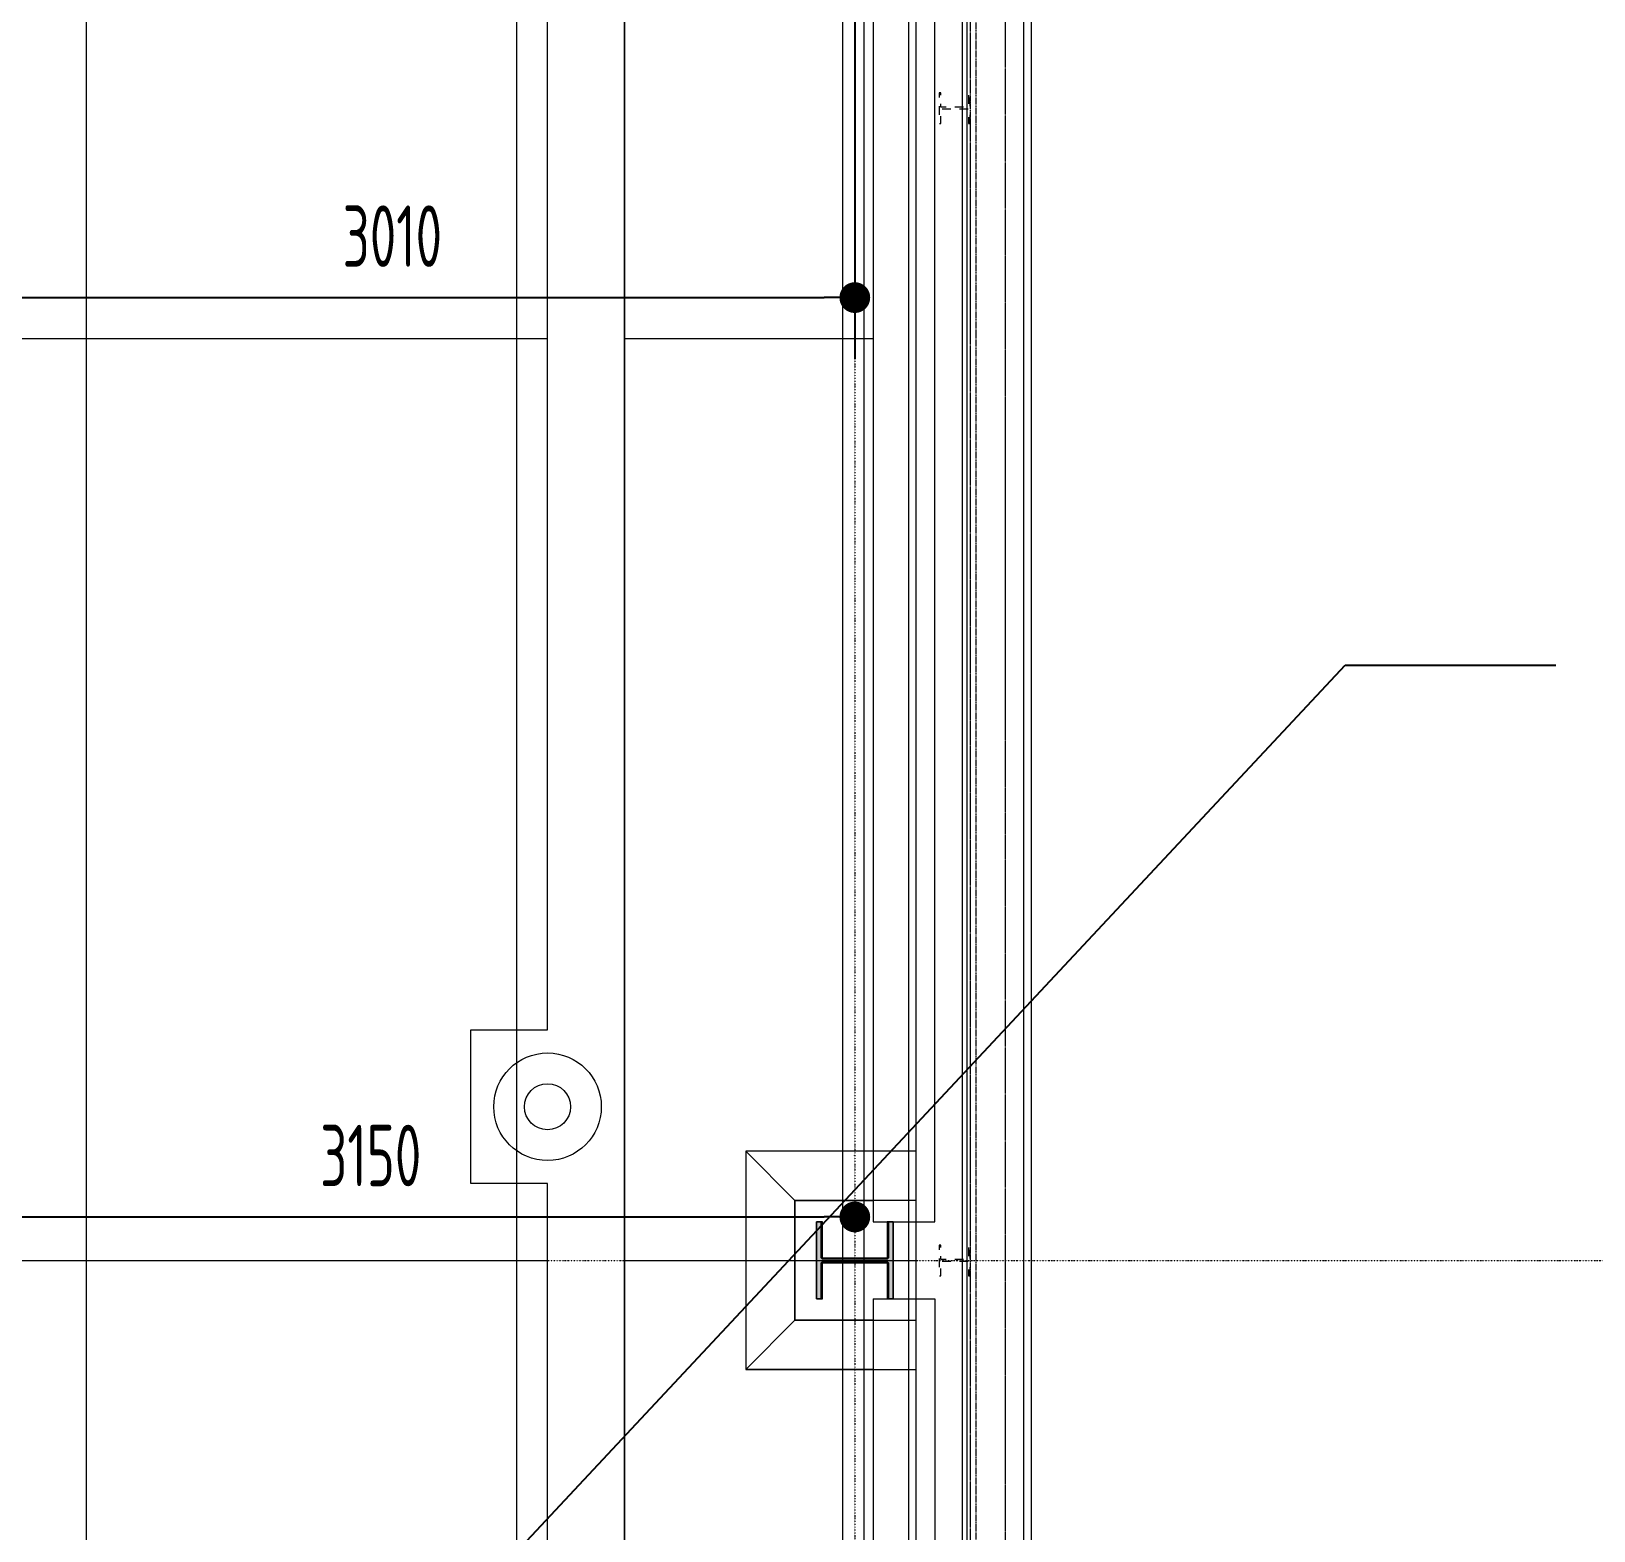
# Model space of a CAD drawing. Extents: x -32000 to 416743, y -254124 to 144214.
# Drawn here: x 258920 to 264005, y 74120 to 79000 of the extents above; entities that cross this region are included whole.
import ezdxf

# ---------------------------------------------------------------- set-up
doc = ezdxf.new("R2010")
doc.units = 0
doc.header["$LTSCALE"] = 10
for name, pattern in [('H12PL4$0$JJP_三點線', [0.9, 0.3, -0.15, 0, -0.15, 0, -0.15, 0, -0.15]), ('H12PL4$0$TAI_虛線', [5.644, 2.822, -2.822]), ('XFM7P40ICA$0$H12PL4$0$CENTERK1', [0.0983, 0.0833, -0.005, 0.005, -0.005]), ('XFM7P40ICA$0$H12PL4$0$JJP_三點線', [0.9, 0.3, -0.15, 0, -0.15, 0, -0.15, 0, -0.15]), ('XFM7P40ICA$0$H12PL4$0$JJP_虛線(退縮線、投影線、地下室範圍、非屬本工程、圖面分區)', [0.45, 0.3, -0.15]), ('XFM7P40ICA$0$H12PL4$0$TAI_虛線', [5.644, 2.822, -2.822])]:
    doc.linetypes.add(name, pattern=pattern)
for name, color, linetype in [('H12PL4$0$A-WALL-EX', 252, 'Continuous'), ('H12PL4$0$S-COL', 252, 'Continuous'), ('H12PL4$0$S-GRID', 252, 'Continuous'), ('H12PL4$0$S-SLAB-SHOW', 252, 'Continuous'), ('XFM1P40$0$$0$M-PIPE-TEXT-ARROR', 250, 'Continuous'), ('XFM1P40$0$E-CBL-DIM', 250, 'Continuous'), ('XFM7P40ICA$0$H12PL4$0$A-WALL-EX', 252, 'Continuous'), ('XFM7P40ICA$0$H12PL4$0$Hattch', 252, 'Continuous'), ('XFM7P40ICA$0$H12PL4$0$L40_19_DRAN', 252, 'Continuous'), ('XFM7P40ICA$0$H12PL4$0$L40_19_MEJI', 252, 'Continuous'), ('XFM7P40ICA$0$H12PL4$0$L40_19_STEEL2', 252, 'Continuous'), ('XFM7P40ICA$0$H12PL4$0$L40_19_SUGATA2', 252, 'Continuous'), ('XFM7P40ICA$0$H12PL4$0$L40_19_SUGATA3', 252, 'Continuous'), ('XFM7P40ICA$0$H12PL4$0$S-COL', 252, 'Continuous'), ('XFM7P40ICA$0$H12PL4$0$S-GRID', 252, 'Continuous')]:
    doc.layers.add(name, color=color, linetype=linetype)
doc.styles.add('XFM1P40$0$$0$aa-txt', font='isocp.shx', dxfattribs={"bigfont": 'chineset.shx'})
doc.styles.add('XFM1P40$0$dim-txt', font='isocp.shx', dxfattribs={"width": 0.7, "bigfont": 'chineset.shx'})
doc.dimstyles.new('XFM1P40$0$$0$adim-200', dxfattribs={"dimscale": 200, "dimtxt": 0.3, "dimasz": 2.5, "dimexe": 0.1, "dimexo": 0.5, "dimgap": 0.15, "dimtad": 0, "dimdec": 4, "dimzin": 3, "dimdsep": 46, "dimtxsty": 'XFM1P40$0$$0$aa-txt', "dimcen": 2.5, "dimclrd": 256, "dimclre": 256, "dimclrt": 256, "dimadec": 0, "dimazin": 0, "dimtfac": 1, "dimtdec": 4, "dimtmove": 0, "dimatfit": 3, "dimfxl": 1, "dimtolj": 1, "dimtzin": 0, "dimarcsym": 0})
doc.dimstyles.new('XFM1P40$0$2000-dim', dxfattribs={"dimscale": 2000, "dimtxt": 0.1, "dimasz": 0.05, "dimexe": 0.1, "dimexo": 0.1, "dimgap": 0.05, "dimtad": 1, "dimdec": 0, "dimrnd": 5, "dimtxsty": 'XFM1P40$0$dim-txt', "dimblk": 'XFM1P40$0$_Dot', "dimcen": 2, "dimclrd": 256, "dimclre": 256, "dimclrt": 256, "dimadec": 0, "dimazin": 0, "dimtfac": 1, "dimtdec": 0, "dimtix": 1, "dimtmove": 2, "dimatfit": 3, "dimldrblk": 'XFM1P40$0$_Oblique', "dimfxl": 1, "dimtvp": 1, "dimarcsym": 0})

# ---------------------------------------------------------------- blocks, each defined once
blk = doc.blocks.new('H12PL4')
at = {"layer": 'H12PL4$0$A-WALL-EX', "lineweight": 0}
blk.add_line((261800, 30500), (261800, 89960), dxfattribs=at)
at = {"layer": 'H12PL4$0$A-WALL-EX', "lineweight": 0, "flags": 128}
for points in [[(262150, 30500), (262150, 90550)], [(262150, 30500), (262150, 90550)], [(261965, 90365), (261965, 30500)], [(261950, 30500), (261950, 90350)], [(261775, 90175), (261775, 30500)], [(262175, 30500), (262175, 90175)], [(261560, 89960), (261560, 30500)]]:
    blk.add_lwpolyline(points, dxfattribs=at)
at = {"layer": 'H12PL4$0$S-COL', "linetype": 'H12PL4$0$TAI_虛線', "lineweight": 0, "flags": 128}
for points in [[(261975, 78700), (261975, 78800), (261970, 78800), (261970, 78752.5), (261880, 78752.5), (261880, 78800), (261875, 78800), (261875, 78700), (261880, 78700), (261880, 78747.5), (261970, 78747.5), (261970, 78700)], [(261975, 74950), (261975, 75050), (261970, 75050), (261970, 75002.5), (261880, 75002.5), (261880, 75050), (261875, 75050), (261875, 74950), (261880, 74950), (261880, 74997.5), (261970, 74997.5), (261970, 74950)]]:
    blk.add_lwpolyline(points, close=True, dxfattribs=at)
at = {"layer": 'H12PL4$0$S-COL', "lineweight": 0, "flags": 128}
for points in [[(261245, 75355), (261245, 74645)], [(261245, 75355), (261405, 75195)], [(261800, 75355), (261245, 75355)], [(261800, 74645), (261800, 74805), (261800, 75195), (261800, 75355)], [(261405, 75195), (261405, 74805)], [(261800, 75195), (261405, 75195)], [(261245, 74645), (261405, 74805)], [(261405, 74805), (261800, 74805)], [(261245, 74645), (261800, 74645)]]:
    blk.add_lwpolyline(points, dxfattribs=at)
blk.add_lwpolyline([(261725, 74875), (261725, 75125), (261705, 75125), (261705, 75007.5), (261495, 75007.5), (261495, 75125), (261475, 75125), (261475, 74875), (261495, 74875), (261495, 74992.5), (261705, 74992.5), (261705, 74875)], close=True, dxfattribs=at)
at = {"layer": 'H12PL4$0$S-GRID', "linetype": 'H12PL4$0$JJP_三點線', "lineweight": 0}
for p, q in [((261600, 128250), (261600, -28000)), ((-29000, 75000), (289600, 75000))]:
    blk.add_line(p, q, dxfattribs=at)
at = {"layer": 'H12PL4$0$S-SLAB-SHOW', "lineweight": 0}
for p, q in [((260500, 30500), (260500, 89560)), ((260850, 30500), (260850, 89560)), ((261630, 30500), (261630, 89560))]:
    blk.add_line(p, q, dxfattribs=at)
at = {"layer": 'H12PL4$0$S-SLAB-SHOW', "lineweight": 0, "flags": 128}
blk.add_lwpolyline([(261800, 30500), (261800, 89560)], dxfattribs=at)
blk = doc.blocks.new('XFM1P40$0$_Dot')
at = {"color": 0, "linetype": 'ByBlock', "lineweight": -2}
blk.add_line((-0.5, 0), (-1, 0), dxfattribs=at)
at = {"color": 0, "linetype": 'ByBlock', "const_width": 0.5}
blk.add_lwpolyline([(-0.25, 0, 1), (0.25, 0, 1)], format="xyb", close=True, dxfattribs=at)
blk = doc.blocks.new('*D285')
at = {"layer": 'DEFPOINTS', "color": 0, "transparency": 16777216}
for p in [(261600, 79805), (261600, 78133.2), (258590, 77639.6, 0)]:
    blk.add_point(p, dxfattribs=at)
at = {"layer": 'XFM1P40$0$E-CBL-DIM', "lineweight": -2}
for p, q in [((261600, 79605), (261600, 77933.2)), ((258590, 77839.6), (258590, 78333.2)), ((258690, 78133.2), (261500, 78133.2))]:
    blk.add_line(p, q, dxfattribs=at)
at = {"layer": 'XFM1P40$0$E-CBL-DIM', "lineweight": -2, "xscale": 100, "yscale": 100, "zscale": 100, "rotation": 180}
blk.add_blockref('XFM1P40$0$_Dot', (258590, 78133.2), dxfattribs=at)
at = {"layer": 'XFM1P40$0$E-CBL-DIM', "lineweight": -2, "xscale": 100, "yscale": 100, "zscale": 100}
blk.add_blockref('XFM1P40$0$_Dot', (261600, 78133.2), dxfattribs=at)
at = {"layer": 'XFM1P40$0$E-CBL-DIM', "insert": (260095, 78333.2), "char_height": 200, "attachment_point": 5, "style": 'XFM1P40$0$dim-txt'}
blk.add_mtext('3010', dxfattribs=at)
blk = doc.blocks.new('XFM1P40$0$_Oblique')
at = {"color": 0, "linetype": 'ByBlock', "lineweight": -2}
blk.add_line((-0.5, -0.5), (0.5, 0.5), dxfattribs=at)
blk = doc.blocks.new('*D292')
at = {"layer": 'DEFPOINTS', "color": 0, "transparency": 16777216}
for p in [(258449.4, 75140.6, 0), (261600, 75141.3), (261600, 75140.6)]:
    blk.add_point(p, dxfattribs=at)
at = {"layer": 'XFM1P40$0$E-CBL-DIM', "lineweight": -2}
for p, q in [((258449.4, 75340.6), (258449.4, 75341.3)), ((261600, 75340.6), (261600, 75341.3)), ((258549.4, 75141.3), (261500, 75141.3))]:
    blk.add_line(p, q, dxfattribs=at)
at = {"layer": 'XFM1P40$0$E-CBL-DIM', "lineweight": -2, "xscale": 100, "yscale": 100, "zscale": 100, "rotation": 180}
blk.add_blockref('XFM1P40$0$_Dot', (258449.4, 75141.3), dxfattribs=at)
at = {"layer": 'XFM1P40$0$E-CBL-DIM', "lineweight": -2, "xscale": 100, "yscale": 100, "zscale": 100}
blk.add_blockref('XFM1P40$0$_Dot', (261600, 75141.3), dxfattribs=at)
at = {"layer": 'XFM1P40$0$E-CBL-DIM', "insert": (260024.7, 75341.3), "char_height": 200, "attachment_point": 5, "style": 'XFM1P40$0$dim-txt'}
blk.add_mtext('3150', dxfattribs=at)
blk = doc.blocks.new('XFM7P40ICA$0$H12PL4')
at = {"layer": 'XFM7P40ICA$0$H12PL4$0$Hattch', "linetype": 'Continuous', "lineweight": 0}
blk.add_hatch(color=256, dxfattribs=at).paths.add_polyline_path([(261725, 74875), (261725, 75125), (261705, 75125), (261705, 75007.5), (261495, 75007.5), (261495, 75125), (261475, 75125), (261475, 74875), (261495, 74875), (261495, 74992.5), (261705, 74992.5), (261705, 74875)])
at = {"layer": 'XFM7P40ICA$0$H12PL4$0$A-WALL-EX', "linetype": 'XFM7P40ICA$0$H12PL4$0$JJP_虛線(退縮線、投影線、地下室範圍、非屬本工程、圖面分區)', "lineweight": 0}
blk.add_line((261995, 30500), (261995, 90375), dxfattribs=at)
at = {"layer": 'XFM7P40ICA$0$H12PL4$0$A-WALL-EX', "lineweight": 0}
for p, q in [((261800, 30500), (261800, 89960)), ((260500, 30500), (260500, 89560)), ((260850, 30500), (260850, 89560)), ((261630, 30500), (261630, 89560))]:
    blk.add_line(p, q, dxfattribs=at)
at = {"layer": 'XFM7P40ICA$0$H12PL4$0$A-WALL-EX', "lineweight": 0, "flags": 128}
for points in [[(262150, 30500), (262150, 90550)], [(261965, 90365), (261965, 30500)], [(261950, 30500), (261950, 90350)], [(261775, 90175), (261775, 30500)], [(262175, 30500), (262175, 90175)], [(261560, 89960), (261560, 30500)], [(261800, 30500), (261800, 89560)]]:
    blk.add_lwpolyline(points, dxfattribs=at)
at = {"layer": 'XFM7P40ICA$0$H12PL4$0$A-WALL-EX', "linetype": 'XFM7P40ICA$0$H12PL4$0$JJP_虛線(退縮線、投影線、地下室範圍、非屬本工程、圖面分區)', "lineweight": 0, "flags": 128}
for points in [[(262090, 30500), (262090, 90490)], [(261975, 82450), (261975, 78800)], [(261975, 78700), (261975, 75050)], [(261975, 74950), (261975, 71300)]]:
    blk.add_lwpolyline(points, dxfattribs=at)
at = {"layer": 'XFM7P40ICA$0$H12PL4$0$L40_19_DRAN', "lineweight": 0}
for radius in [175, 75]:
    blk.add_circle((260600, 75500), radius, dxfattribs=at)
at = {"layer": 'XFM7P40ICA$0$H12PL4$0$L40_19_MEJI', "lineweight": 0}
for p, q in [((259100, 32450), (259100, 90200)), ((251200, 78000), (260600, 78000)), ((260850, 78000), (261660, 78000)), ((252850, 75000), (260600, 75000)), ((260850, 75000), (261800, 75000))]:
    blk.add_line(p, q, dxfattribs=at)
at = {"layer": 'XFM7P40ICA$0$H12PL4$0$L40_19_MEJI', "lineweight": 0, "flags": 128}
blk.add_lwpolyline([(260600, 30980), (260600, 32750), (260350, 32750), (260350, 33250), (260600, 33250), (260600, 45250), (260350, 45250), (260350, 45750), (260600, 45750), (260600, 60250), (260350, 60250), (260350, 60750), (260600, 60750), (260600, 75250), (260350, 75250), (260350, 75750), (260600, 75750), (260600, 89250), (260350, 89250), (260350, 89750), (260850, 89750), (260850, 30980)], close=True, dxfattribs=at)
at = {"layer": 'XFM7P40ICA$0$H12PL4$0$L40_19_STEEL2', "lineweight": 0, "flags": 128}
blk.add_lwpolyline([(261725, 75125), (261725, 74875), (261711, 74875), (261711, 74987.5, 0.414214), (261703, 74995.5), (261497, 74995.5, 0.414214), (261489, 74987.5), (261489, 74875), (261475, 74875), (261475, 75125), (261489, 75125), (261489, 75012.5, 0.414214), (261497, 75004.5), (261703, 75004.5, 0.414214), (261711, 75012.5), (261711, 75125)], format="xyb", close=True, dxfattribs=at)
at = {"layer": 'XFM7P40ICA$0$H12PL4$0$L40_19_SUGATA2', "lineweight": 0}
blk.add_line((262175, 30485.5), (262175, 90575), dxfattribs=at)
at = {"layer": 'XFM7P40ICA$0$H12PL4$0$L40_19_SUGATA3', "lineweight": 0}
for p, q in [((261660, 82375), (261660, 75125)), ((261405, 75195), (261245, 75355)), ((261660, 75355), (261245, 75355)), ((261245, 75355), (261245, 74645)), ((261660, 75125), (261860, 75125)), ((261660, 74875), (261860, 74875)), ((261660, 74875), (261660, 67625)), ((261860, 74875), (261860, 67625)), ((261405, 74805), (261245, 74645)), ((261660, 74645), (261245, 74645))]:
    blk.add_line(p, q, dxfattribs=at)
at = {"layer": 'XFM7P40ICA$0$H12PL4$0$L40_19_SUGATA3', "linetype": 'XFM7P40ICA$0$H12PL4$0$CENTERK1', "lineweight": 0, "flags": 128}
for points in [[(262090, 30600), (262090, 90490), (249160, 90490), (249160, 90090), (244150, 90090), (244150, 89975), (249275, 89975)], [(261975, 90375), (261975, 30600)]]:
    blk.add_lwpolyline(points, dxfattribs=at)
at = {"layer": 'XFM7P40ICA$0$H12PL4$0$L40_19_SUGATA3', "lineweight": 0, "flags": 128}
for points in [[(261860, 75125), (261860, 82375)], [(261660, 74805), (261405, 74805), (261405, 75195), (261660, 75195)]]:
    blk.add_lwpolyline(points, dxfattribs=at)
at = {"layer": 'XFM7P40ICA$0$H12PL4$0$S-COL', "linetype": 'XFM7P40ICA$0$H12PL4$0$TAI_虛線', "lineweight": 0, "flags": 128}
for points in [[(261975, 78700), (261975, 78800), (261970, 78800), (261970, 78752.5), (261880, 78752.5), (261880, 78800), (261875, 78800), (261875, 78700), (261880, 78700), (261880, 78747.5), (261970, 78747.5), (261970, 78700)], [(261975, 74950), (261975, 75050), (261970, 75050), (261970, 75002.5), (261880, 75002.5), (261880, 75050), (261875, 75050), (261875, 74950), (261880, 74950), (261880, 74997.5), (261970, 74997.5), (261970, 74950)]]:
    blk.add_lwpolyline(points, close=True, dxfattribs=at)
at = {"layer": 'XFM7P40ICA$0$H12PL4$0$S-COL', "lineweight": 0, "flags": 128}
for points in [[(261245, 75355), (261245, 74645)], [(261245, 75355), (261405, 75195)], [(261800, 75355), (261245, 75355)], [(261800, 74645), (261800, 74805), (261800, 75195), (261800, 75355)], [(261405, 75195), (261405, 74805)], [(261800, 75195), (261405, 75195)], [(261245, 74645), (261405, 74805)], [(261405, 74805), (261800, 74805)], [(261245, 74645), (261800, 74645)]]:
    blk.add_lwpolyline(points, dxfattribs=at)
blk.add_lwpolyline([(261725, 74875), (261725, 75125), (261705, 75125), (261705, 75007.5), (261495, 75007.5), (261495, 75125), (261475, 75125), (261475, 74875), (261495, 74875), (261495, 74992.5), (261705, 74992.5), (261705, 74875)], close=True, dxfattribs=at)
at = {"layer": 'XFM7P40ICA$0$H12PL4$0$S-GRID', "linetype": 'XFM7P40ICA$0$H12PL4$0$JJP_三點線', "lineweight": 0}
for p, q in [((261600, 128250), (261600, -28000)), ((-29000, 75000), (289600, 75000))]:
    blk.add_line(p, q, dxfattribs=at)
blk = doc.blocks.new('XFM7P40ICA')
blk.add_blockref('XFM7P40ICA$0$H12PL4', (0, 0))
blk = doc.blocks.new('XFM1P40')
at = {"layer": 'XFM1P40$0$E-CBL-DIM'}
for base, p1, p2, picture, middle in [((261600, 78133.2), (258590, 77639.6, 0), (261600, 79805), '*D285', (260095, 78333.2)), ((261600, 75141.3), (258449.4, 75140.6, 0), (261600, 75140.6), '*D292', (260024.7, 75341.3))]:
    dim = blk.add_linear_dim(base=base, p1=p1, p2=p2, dimstyle='XFM1P40$0$2000-dim', dxfattribs=at)
    dim.commit()
    dim.dimension.update_dxf_attribs({"geometry": picture, "text_midpoint": middle})
at = {"layer": 'XFM1P40$0$$0$M-PIPE-TEXT-ARROR'}
blk.add_leader([(257200, 70523.4, 0), (263195.5, 76936.7, 0), (263881.6, 76936.7, 0)], dimstyle='XFM1P40$0$$0$adim-200', dxfattribs=at)

msp = doc.modelspace()

# ---------------------------------------------------------------- block references
for name in ['XFM1P40', 'H12PL4', 'XFM7P40ICA']:
    msp.add_blockref(name, (0, 0))

doc.saveas('drawing.dxf')
